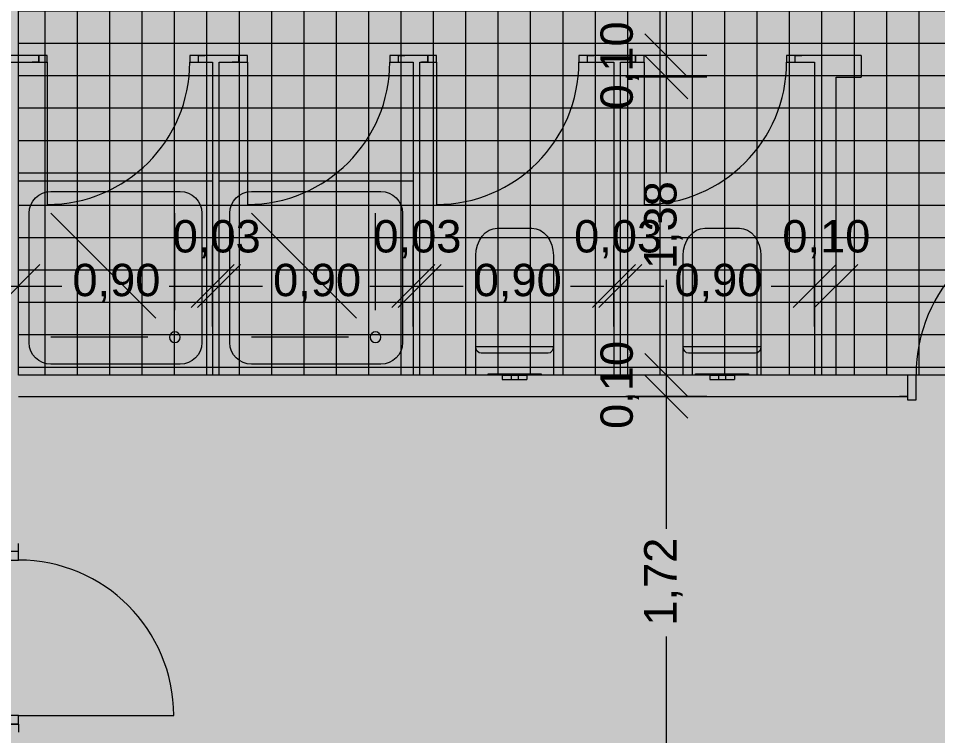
# Model space of a CAD drawing. Header units: millimetres. Extents: x 141848 to 1648660, y -465012 to -151356.
# Drawn here: x 185576 to 189836, y -193707 to -190385 of the extents above; entities that cross this region are included whole.
import ezdxf

# ---------------------------------------------------------------- set-up
doc = ezdxf.new("R2010")
doc.units = ezdxf.units.MM
doc.header["$MEASUREMENT"] = 0
for name, color, linetype in [('Cotations - 1_100', 7, 'Continuous'), ('Intérieur - Mobilier', 7, 'Continuous'), ('Portes ARCHICAD', 7, 'Continuous'), ('Sols_ Dalles', 7, 'Continuous'), ('Structure - Murs extérieurs', 7, 'Continuous')]:
    doc.layers.add(name, color=color, linetype=linetype)
doc.styles.add('STYLE_GENERE_2', font='')
doc.styles.get('STYLE_GENERE_2').set_extended_font_data('Arial')
doc.dimstyles.new('STYLE_GENERE__4', dxfattribs={"dimtxt": 150, "dimasz": 190, "dimexe": 0.18, "dimexo": 0.0625, "dimgap": 0, "dimtad": 0, "dimtih": 1, "dimtoh": 1, "dimlfac": 0.001, "dimzin": 0, "dimdsep": 46, "dimtxsty": 'STYLE_GENERE_2', "dimblk": 'ARROWHEAD_6', "dimblk1": 'ARROWHEAD_6', "dimblk2": 'ARROWHEAD_6', "dimcen": 0.09, "dimse1": 1, "dimse2": 1, "dimclrd": 7, "dimclre": 7, "dimclrt": 7, "dimazin": 0, "dimtfac": 1, "dimtdec": 4, "dimtmove": 0, "dimatfit": 3, "dimfxl": 0, "dimtolj": 1, "dimtzin": 0, "dimarcsym": 0})
doc.dimstyles.new('STYLE_GENERE__7', dxfattribs={"dimtxt": 150, "dimasz": 190, "dimexe": 0.18, "dimexo": 0.0625, "dimgap": 0, "dimtad": 0, "dimlfac": 0.001, "dimzin": 0, "dimdsep": 46, "dimtxsty": 'STYLE_GENERE_2', "dimblk": 'ARROWHEAD_6', "dimblk1": 'ARROWHEAD_6', "dimblk2": 'ARROWHEAD_6', "dimcen": 0.09, "dimse1": 1, "dimse2": 1, "dimclrd": 7, "dimclre": 7, "dimclrt": 7, "dimazin": 0, "dimtfac": 1, "dimtdec": 4, "dimtmove": 0, "dimatfit": 3, "dimfxl": 0, "dimtolj": 1, "dimtzin": 0, "dimarcsym": 0})

# ---------------------------------------------------------------- blocks, each defined once
blk = doc.blocks.new('Douche rectangulaire 25_2')
at = {"layer": 'Intérieur - Mobilier', "color": 7, "linetype": 'Continuous', "lineweight": 5}
for p, q in [((750, 850), (150, 850)), ((50, 750), (50, 150)), ((175, 300), (175, 750)), ((263.4, 263.4), (750, 750)), ((850, 150), (850, 750)), ((300, 175), (750, 175)), ((150, 50), (750, 50))]:
    blk.add_line(p, q, dxfattribs=at)
at = {"layer": 'Intérieur - Mobilier', "color": 7, "linetype": 'Continuous', "lineweight": 5, "flags": 128}
blk.add_lwpolyline([(900, 0), (900, 900), (0, 900), (0, 0)], close=True, dxfattribs=at)
at = {"layer": 'Intérieur - Mobilier', "color": 7, "linetype": 'Continuous', "lineweight": 5}
blk.add_circle((175, 175), 25, dxfattribs=at)
for centre, start, end in [((150, 750), 90, 180), ((750, 750), 0, 90), ((150, 150), 180, 270), ((750, 150), 270, 0)]:
    blk.add_arc(centre, 100, start, end, dxfattribs=at)
blk = doc.blocks.new('Dalle_24_2', base_point=(177875.5, -216895.6))
at = {"layer": 'Sols_ Dalles', "linetype": 'Continuous', "lineweight": 0, "true_color": 0x3f3f3f}
blk.add_hatch(color=250, dxfattribs=at).paths.add_polyline_path([(177875.5, -216895.6), (177875.5, -231395.6), (185576, -231395.6), (185576, -216895.6), (195375, -216895.6), (195375, -205895.6), (185576, -205895.6), (185576, -188410.6), (177875.5, -188410.6), (177875.5, -205895.6)])
blk = doc.blocks.new('Dalle_25_2', base_point=(185576, -200380.6))
at = {"layer": 'Sols_ Dalles', "linetype": 'Continuous', "lineweight": 0, "true_color": 0x3f3f3f}
blk.add_hatch(color=250, dxfattribs=at).paths.add_polyline_path([(185576, -200380.6), (191976, -200380.6), (191976, -188410.6), (185576, -188410.6)])
blk = doc.blocks.new('Porte 25_6')
at = {"layer": 'Portes ARCHICAD', "color": 251, "linetype": 'Continuous', "lineweight": 5, "true_color": 0x5f5f5f}
for p, q in [((360, 0), (360, 720)), ((-400, 0), (-437, 0)), ((-400, 0), (-437, 0)), ((-360, 0), (-400, 0)), ((-400, 0), (-400, -115)), ((-400, 0), (-400, -115)), ((-400, 0), (-400, -115)), ((-360, -115), (-360, 0)), ((400, 0), (360, 0)), ((360, 0), (360, -115)), ((400, -115), (400, 0)), ((400, 0), (400, -115)), ((400, 0), (400, -115)), ((400, 0), (437, 0)), ((400, 0), (437, 0)), ((-400, -115), (-360, -115)), ((-400, -115), (-400, -280)), ((-400, -115), (-400, -280)), ((360, -115), (400, -115)), ((400, -115), (400, -280)), ((400, -115), (400, -280)), ((-400, -280), (-437, -280)), ((-400, -280), (-437, -280)), ((400, -280), (437, -280)), ((400, -280), (437, -280))]:
    blk.add_line(p, q, dxfattribs=at)
blk.add_arc((360, 0), 720, 90, 180, dxfattribs=at)
blk = doc.blocks.new('Mur_99_2', base_point=(185576, -188434))
at = {"layer": 'Portes ARCHICAD', "color": 251, "linetype": 'Continuous', "lineweight": 5, "true_color": 0x5f5f5f, "zscale": 1000, "rotation": 270}
blk.add_blockref('Porte 25_6', (185576, -193254.2), dxfattribs=at)
blk = doc.blocks.new('Porte 25_7')
at = {"layer": 'Portes ARCHICAD', "color": 251, "linetype": 'Continuous', "lineweight": 5, "true_color": 0x5f5f5f}
for p, q in [((360, 0), (360, 720)), ((-400, 0), (-437, 0)), ((-400, 0), (-437, 0)), ((-360, 0), (-400, 0)), ((-400, 0), (-400, -115)), ((-400, 0), (-400, -100)), ((-400, 0), (-400, -100)), ((-360, -115), (-360, 0)), ((400, 0), (360, 0)), ((360, 0), (360, -115)), ((400, -115), (400, 0)), ((400, 0), (400, -100)), ((400, 0), (400, -100)), ((400, 0), (437, 0)), ((400, 0), (437, 0)), ((-400, -100), (-437, -100)), ((-400, -100), (-437, -100)), ((-400, -115), (-360, -115)), ((360, -115), (400, -115)), ((400, -100), (437, -100)), ((400, -100), (437, -100))]:
    blk.add_line(p, q, dxfattribs=at)
blk.add_arc((360, 0), 720, 90, 180, dxfattribs=at)
blk = doc.blocks.new('Mur_118_2', base_point=(191976, -192137))
at = {"layer": 'Structure - Murs extérieurs', "color": 7, "linetype": 'Continuous', "lineweight": 5}
for p, q in [((189696, -192037), (189659, -192037)), ((189696, -192037), (189696, -192137)), ((189696, -192137), (189659, -192137))]:
    blk.add_line(p, q, dxfattribs=at)
at = {"layer": 'Structure - Murs extérieurs', "color": 7, "linetype": 'Continuous', "lineweight": 5, "flags": 128}
for points in [[(186476, -192037), (185576, -192037)], [(187406, -192037), (186506, -192037)], [(188336, -192037), (187436, -192037)], [(189266, -192037), (188366, -192037)], [(189696, -192037), (189366, -192037)], [(185576, -192137), (189696, -192137)]]:
    blk.add_lwpolyline(points, dxfattribs=at)
at = {"layer": 'Portes ARCHICAD', "color": 251, "linetype": 'Continuous', "lineweight": 5, "true_color": 0x5f5f5f, "zscale": 1000, "rotation": 7.006208292305103e-06}
blk.add_blockref('Porte 25_7', (190096, -192037), dxfattribs=at)
blk = doc.blocks.new('Ouverture porte simple_2')
at = {"layer": 'Portes ARCHICAD', "color": 251, "linetype": 'Continuous', "lineweight": 5, "true_color": 0x5f5f5f}
for p, q in [((-400, 0), (-400, 100)), ((400, 0), (400, 100))]:
    blk.add_line(p, q, dxfattribs=at)
blk = doc.blocks.new('Mur_119_2', base_point=(191716.7, -190557))
at = {"layer": 'Structure - Murs extérieurs', "color": 7, "linetype": 'Continuous', "lineweight": 5}
for p, q in [((189481.9, -190557), (189481.9, -190657)), ((190281.9, -190557), (190281.9, -190657))]:
    blk.add_line(p, q, dxfattribs=at)
at = {"layer": 'Structure - Murs extérieurs', "color": 7, "linetype": 'Continuous', "lineweight": 5, "flags": 128}
for points in [[(189481.9, -190557), (189266, -190557)], [(189266, -190587), (189266, -190657)], [(191716.7, -190557), (190281.9, -190557)], [(189366, -190657), (189481.9, -190657)], [(190281.9, -190657), (191716.7, -190657)]]:
    blk.add_lwpolyline(points, dxfattribs=at)
at = {"layer": 'Portes ARCHICAD', "color": 251, "linetype": 'Continuous', "lineweight": 5, "true_color": 0x5f5f5f, "zscale": 1000, "rotation": 180.0000070062086}
blk.add_blockref('Ouverture porte simple_2', (189881.9, -190557), dxfattribs=at)
blk = doc.blocks.new('Mur_120_2', base_point=(188336, -192137))
at = {"layer": 'Structure - Murs extérieurs', "color": 7, "linetype": 'Continuous', "lineweight": 5, "flags": 128}
for points in [[(188336, -190587), (188336, -192037)], [(188366, -192037), (188366, -190587)]]:
    blk.add_lwpolyline(points, dxfattribs=at)
blk = doc.blocks.new('Mur_121_2', base_point=(186476, -192137))
at = {"layer": 'Structure - Murs extérieurs', "color": 7, "linetype": 'Continuous', "lineweight": 5, "flags": 128}
for points in [[(186476, -190587), (186476, -192037)], [(186506, -192037), (186506, -190587)]]:
    blk.add_lwpolyline(points, dxfattribs=at)
blk = doc.blocks.new('Mur_123_2', base_point=(187406, -192137))
at = {"layer": 'Structure - Murs extérieurs', "color": 7, "linetype": 'Continuous', "lineweight": 5, "flags": 128}
for points in [[(187406, -190587), (187406, -192037)], [(187436, -192037), (187436, -190587)]]:
    blk.add_lwpolyline(points, dxfattribs=at)
blk = doc.blocks.new('Porte 25_8')
at = {"layer": 'Portes ARCHICAD', "color": 251, "linetype": 'Continuous', "lineweight": 5, "true_color": 0x5f5f5f}
for p, q in [((330, 0), (330, 660)), ((-370, 0), (-400, 0)), ((-370, 0), (-400, 0)), ((-330, 0), (-370, 0)), ((-370, 0), (-370, -30)), ((-370, 0), (-370, -30)), ((-370, 0), (-370, -30)), ((-330, -30), (-330, 0)), ((370, 0), (330, 0)), ((330, 0), (330, -30)), ((370, -30), (370, 0)), ((370, 0), (370, -30)), ((370, 0), (370, -30)), ((370, 0), (400, 0)), ((370, 0), (400, 0)), ((-370, -30), (-400, -30)), ((-370, -30), (-400, -30)), ((-370, -30), (-330, -30)), ((330, -30), (370, -30)), ((370, -30), (400, -30)), ((370, -30), (400, -30))]:
    blk.add_line(p, q, dxfattribs=at)
blk.add_arc((330, 0), 660, 90, 180, dxfattribs=at)
blk = doc.blocks.new('Mur_126_2', base_point=(189266, -190587))
at = {"layer": 'Structure - Murs extérieurs', "color": 7, "linetype": 'Continuous', "lineweight": 5}
for p, q in [((185670.1, -190557), (185640.1, -190557)), ((185670.1, -190587), (185640.1, -190587)), ((185670.1, -190587), (185670.1, -190557)), ((186410.1, -190557), (186440.1, -190557)), ((186410.1, -190587), (186410.1, -190557)), ((186410.1, -190587), (186440.1, -190587)), ((186597.3, -190557), (186567.3, -190557)), ((186597.3, -190587), (186567.3, -190587)), ((186597.3, -190587), (186597.3, -190557)), ((187337.3, -190557), (187367.3, -190557)), ((187337.3, -190587), (187337.3, -190557)), ((187337.3, -190587), (187367.3, -190587)), ((187473.5, -190557), (187443.5, -190557)), ((187473.5, -190587), (187443.5, -190587)), ((187473.5, -190587), (187473.5, -190557)), ((188213.5, -190557), (188243.5, -190557)), ((188213.5, -190587), (188213.5, -190557)), ((188213.5, -190587), (188243.5, -190587)), ((188436.3, -190557), (188406.3, -190557)), ((188436.3, -190587), (188406.3, -190587)), ((188436.3, -190587), (188436.3, -190557)), ((189176.3, -190557), (189206.3, -190557)), ((189176.3, -190587), (189176.3, -190557)), ((189176.3, -190587), (189206.3, -190587))]:
    blk.add_line(p, q, dxfattribs=at)
at = {"layer": 'Structure - Murs extérieurs', "color": 7, "linetype": 'Continuous', "lineweight": 5, "flags": 128}
for points in [[(185670.1, -190557), (185476, -190557)], [(185476, -190587), (185670.1, -190587)], [(186597.3, -190557), (186410.1, -190557)], [(186410.1, -190587), (186476, -190587)], [(186506, -190587), (186597.3, -190587)], [(187473.5, -190557), (187337.3, -190557)], [(187337.3, -190587), (187406, -190587)], [(187436, -190587), (187473.5, -190587)], [(188436.3, -190557), (188213.5, -190557)], [(188213.5, -190587), (188336, -190587)], [(188366, -190587), (188436.3, -190587)], [(189266, -190557), (189176.3, -190557)], [(189176.3, -190587), (189266, -190587)]]:
    blk.add_lwpolyline(points, dxfattribs=at)
at = {"layer": 'Portes ARCHICAD', "color": 251, "linetype": 'Continuous', "lineweight": 5, "true_color": 0x5f5f5f, "zscale": 1000, "rotation": 180.0000070062088}
for p in [(186040.1, -190587), (186967.3, -190587), (187843.5, -190587), (188806.3, -190587)]:
    blk.add_blockref('Porte 25_8', p, dxfattribs=at)
blk = doc.blocks.new('Mur_127_2', base_point=(189266, -192137))
at = {"layer": 'Structure - Murs extérieurs', "color": 7, "linetype": 'Continuous', "lineweight": 5, "flags": 128}
for points in [[(189266, -190657), (189266, -192037)], [(189366, -192037), (189366, -190657)]]:
    blk.add_lwpolyline(points, dxfattribs=at)
blk = doc.blocks.new('WC 25_2')
at = {"layer": 'Intérieur - Mobilier', "color": 253, "linetype": 'Continuous', "lineweight": 5, "true_color": 0x9f9f9f}
for p, q in [((-57, 20), (-40.3, 20)), ((-57, 0), (-57, 20)), ((-40.3, 20), (-16, 20)), ((-16, 20), (-11.3, 20)), ((-16, 0), (-16, 20)), ((-11.3, 20), (0, 20)), ((0, 20), (11.3, 20)), ((0, 0), (11.3, 0)), ((11.3, 20), (16, 20)), ((11.3, 0), (16, 0)), ((16, 0), (16, 20)), ((16, 20), (40.3, 20)), ((16, 0), (40.3, 0)), ((40.3, 20), (57, 20)), ((40.3, 0), (57, 0)), ((57, 0), (57, 20)), ((-57, 0), (-40.3, 0)), ((-40.3, 0), (-16, 0)), ((-16, 0), (-11.3, 0)), ((-11.3, 0), (0, 0)), ((0, -100.7), (-155, -100.7)), ((155, -100.7), (0, -100.7)), ((-180, -132.2), (180, -132.2))]:
    blk.add_line(p, q, dxfattribs=at)
at = {"layer": 'Intérieur - Mobilier', "color": 253, "linetype": 'Continuous', "lineweight": 5, "true_color": 0x9f9f9f, "flags": 128}
for points in [[(80, -680), (99.5, -677.6), (118.3, -670.4), (135.6, -658.8), (150.7, -643.1), (163.1, -624), (172.4, -602.3), (178.1, -578.6), (180, -554.1), (180, 0), (-180, 0), (-180, -554.1), (-178.1, -578.6), (-172.4, -602.3), (-163.1, -624), (-150.7, -643.1), (-135.6, -658.8), (-118.3, -670.4), (-99.5, -677.6), (-80, -680)], [(123, 0), (-123, 0), (-123, -5), (123, -5)]]:
    blk.add_lwpolyline(points, close=True, dxfattribs=at)
at = {"layer": 'Intérieur - Mobilier', "color": 253, "linetype": 'Continuous', "lineweight": 5, "true_color": 0x9f9f9f}
for centre, start_param, end_param in [((-155, -132.2), 0, 1.570796), ((155, -132.2), 4.712389, 6.283185)]:
    blk.add_ellipse(centre, major_axis=(0, 31.5), ratio=0.794118, start_param=start_param, end_param=end_param, dxfattribs=at)
blk = doc.blocks.new('*D458')
at = {"layer": 'Cotations - 1_100', "color": 7, "linetype": 'Continuous', "lineweight": 5}
for p, q in [((185576, -191812.1), (185576, -191437.1)), ((185676, -191524.6), (185476, -191724.6)), ((186376, -191724.6), (186576, -191524.6)), ((186606, -191524.6), (186406, -191724.6)), ((185426, -191624.6), (185576, -191624.6)), ((185576, -191624.6), (185776.7, -191624.6)), ((186275.3, -191624.6), (186476, -191624.6))]:
    blk.add_line(p, q, dxfattribs=at)
at = {"layer": 'Cotations - 1_100', "color": 7, "lineweight": 5, "char_height": 150, "attachment_point": 7, "rotation": 0, "style": 'STYLE_GENERE_2'}
for s, insert in [('\\A1;{\\pql;\\fArial|b0|i0|c0|p38;0,03}', (186291.5, -191497.1)), ('\\A1;{\\pql;\\fArial|b0|i0|c0|p38;0,90}', (185826.5, -191699.6))]:
    blk.add_mtext(s, dxfattribs=dict(at, insert=insert))
blk = doc.blocks.new('ARROWHEAD_6')
at = {"color": 0, "linetype": 'Continuous', "lineweight": 0}
for p, q in [((-0.5, -0.5), (0.5, 0.5)), ((0, 0), (-1, 0))]:
    blk.add_line(p, q, dxfattribs=at)
blk = doc.blocks.new('*D459')
at = {"layer": 'Cotations - 1_100', "color": 7, "linetype": 'Continuous', "lineweight": 5}
for p, q in [((186476, -191812.1), (186476, -191437.1)), ((186376, -191724.6), (186576, -191524.6)), ((186606, -191524.6), (186406, -191724.6)), ((186275.3, -191624.6), (186476, -191624.6)), ((186476, -191624.6), (186506, -191624.6))]:
    blk.add_line(p, q, dxfattribs=at)
blk = doc.blocks.new('*D460')
at = {"layer": 'Cotations - 1_100', "color": 7, "linetype": 'Continuous', "lineweight": 5}
for p, q in [((186506, -191812.1), (186506, -191437.1)), ((186376, -191724.6), (186576, -191524.6)), ((186606, -191524.6), (186406, -191724.6)), ((187306, -191724.6), (187506, -191524.6)), ((187536, -191524.6), (187336, -191724.6)), ((186476, -191624.6), (186506, -191624.6)), ((186506, -191624.6), (186706.7, -191624.6)), ((187205.3, -191624.6), (187406, -191624.6))]:
    blk.add_line(p, q, dxfattribs=at)
at = {"layer": 'Cotations - 1_100', "color": 7, "lineweight": 5, "char_height": 150, "attachment_point": 7, "rotation": 0, "style": 'STYLE_GENERE_2'}
for s, insert in [('\\A1;{\\pql;\\fArial|b0|i0|c0|p38;0,03}', (187221.5, -191497.1)), ('\\A1;{\\pql;\\fArial|b0|i0|c0|p38;0,90}', (186756.5, -191699.6))]:
    blk.add_mtext(s, dxfattribs=dict(at, insert=insert))
blk = doc.blocks.new('*D461')
at = {"layer": 'Cotations - 1_100', "color": 7, "linetype": 'Continuous', "lineweight": 5}
for p, q in [((187406, -191812.1), (187406, -191437.1)), ((187306, -191724.6), (187506, -191524.6)), ((187536, -191524.6), (187336, -191724.6)), ((187205.3, -191624.6), (187406, -191624.6)), ((187406, -191624.6), (187436, -191624.6))]:
    blk.add_line(p, q, dxfattribs=at)
blk = doc.blocks.new('*D462')
at = {"layer": 'Cotations - 1_100', "color": 7, "linetype": 'Continuous', "lineweight": 5}
for p, q in [((187436, -191812.1), (187436, -191437.1)), ((187306, -191724.6), (187506, -191524.6)), ((187536, -191524.6), (187336, -191724.6)), ((188236, -191724.6), (188436, -191524.6)), ((188466, -191524.6), (188266, -191724.6)), ((187406, -191624.6), (187436, -191624.6)), ((187436, -191624.6), (187636.7, -191624.6)), ((188135.3, -191624.6), (188336, -191624.6))]:
    blk.add_line(p, q, dxfattribs=at)
at = {"layer": 'Cotations - 1_100', "color": 7, "lineweight": 5, "char_height": 150, "attachment_point": 7, "rotation": 0, "style": 'STYLE_GENERE_2'}
for s, insert in [('\\A1;{\\pql;\\fArial|b0|i0|c0|p38;0,03}', (188151.5, -191497.1)), ('\\A1;{\\pql;\\fArial|b0|i0|c0|p38;0,90}', (187686.5, -191699.6))]:
    blk.add_mtext(s, dxfattribs=dict(at, insert=insert))
blk = doc.blocks.new('*D463')
at = {"layer": 'Cotations - 1_100', "color": 7, "linetype": 'Continuous', "lineweight": 5}
for p, q in [((188336, -191812.1), (188336, -191437.1)), ((188236, -191724.6), (188436, -191524.6)), ((188466, -191524.6), (188266, -191724.6)), ((188135.3, -191624.6), (188336, -191624.6)), ((188336, -191624.6), (188366, -191624.6))]:
    blk.add_line(p, q, dxfattribs=at)
blk = doc.blocks.new('*D464')
at = {"layer": 'Cotations - 1_100', "color": 7, "linetype": 'Continuous', "lineweight": 5}
for p, q in [((188366, -191812.1), (188366, -191437.1)), ((188236, -191724.6), (188436, -191524.6)), ((188466, -191524.6), (188266, -191724.6)), ((189166, -191724.6), (189366, -191524.6)), ((189466, -191524.6), (189266, -191724.6)), ((188336, -191624.6), (188366, -191624.6)), ((188366, -191624.6), (188566.7, -191624.6)), ((189065.3, -191624.6), (189266, -191624.6))]:
    blk.add_line(p, q, dxfattribs=at)
at = {"layer": 'Cotations - 1_100', "color": 7, "lineweight": 5, "char_height": 150, "attachment_point": 7, "rotation": 0, "style": 'STYLE_GENERE_2'}
for s, insert in [('\\A1;{\\pql;\\fArial|b0|i0|c0|p38;0,10}', (189116.5, -191497.1)), ('\\A1;{\\pql;\\fArial|b0|i0|c0|p38;0,90}', (188616.5, -191699.6))]:
    blk.add_mtext(s, dxfattribs=dict(at, insert=insert))
blk = doc.blocks.new('*D465')
at = {"layer": 'Cotations - 1_100', "color": 7, "linetype": 'Continuous', "lineweight": 5}
for p, q in [((189266, -191812.1), (189266, -191437.1)), ((189366, -191812.1), (189366, -191437.1)), ((189166, -191724.6), (189366, -191524.6)), ((189466, -191524.6), (189266, -191724.6)), ((189065.3, -191624.6), (189266, -191624.6)), ((189266, -191624.6), (189366, -191624.6))]:
    blk.add_line(p, q, dxfattribs=at)
blk = doc.blocks.new('*D466')
at = {"layer": 'Cotations - 1_100', "color": 7, "linetype": 'Continuous', "lineweight": 5}
for p, q in [((189366, -191812.1), (189366, -191437.1)), ((191696, -191812.1), (191696, -191437.1)), ((189166, -191724.6), (189366, -191524.6)), ((189466, -191524.6), (189266, -191724.6)), ((191596, -191724.6), (191796, -191524.6)), ((189266, -191624.6), (189366, -191624.6)), ((189366, -191624.6), (190281.7, -191624.6)), ((190780.3, -191624.6), (191696, -191624.6)), ((191696, -191624.6), (191846, -191624.6))]:
    blk.add_line(p, q, dxfattribs=at)
at = {"layer": 'Cotations - 1_100', "color": 7, "lineweight": 5, "insert": (190331.5, -191699.6), "char_height": 150, "attachment_point": 7, "rotation": 0, "style": 'STYLE_GENERE_2'}
blk.add_mtext('\\A1;{\\pql;\\fArial|b0|i0|c0|p38;2,33}', dxfattribs=at)
blk = doc.blocks.new('*D539')
at = {"layer": 'Cotations - 1_100', "color": 7, "linetype": 'Continuous', "lineweight": 5}
for p, q in [((190829.1, -188310.6), (191029.1, -188510.6)), ((191116.6, -188410.6), (190741.6, -188410.6)), ((190929.1, -189234.5), (190929.1, -188410.6)), ((190929.1, -190557), (190929.1, -189733.1)), ((190829.1, -190457), (191029.1, -190657)), ((191116.6, -190557), (190741.6, -190557))]:
    blk.add_line(p, q, dxfattribs=at)
at = {"layer": 'Cotations - 1_100', "color": 7, "lineweight": 5, "char_height": 150, "attachment_point": 7, "rotation": 90, "style": 'STYLE_GENERE_2'}
for s, insert in [('\\A1;{\\pql;\\fArial|b0|i0|c0|p38;0,28}', (190801.6, -188470.1)), ('\\A1;{\\pql;\\fArial|b0|i0|c0|p38;2,15}', (191004.1, -189683.3))]:
    blk.add_mtext(s, dxfattribs=dict(at, insert=insert))
blk = doc.blocks.new('*D551')
at = {"layer": 'Cotations - 1_100', "color": 7, "linetype": 'Continuous', "lineweight": 5}
for p, q in [((188478.9, -191937), (188678.9, -192137)), ((188678.9, -192237), (188478.9, -192037)), ((188766.4, -192137), (188391.4, -192137)), ((188578.9, -192749.2), (188578.9, -192137)), ((188578.9, -193859.9), (188578.9, -193247.7)), ((188478.9, -193759.9), (188678.9, -193959.9)), ((188766.4, -193859.9), (188391.4, -193859.9))]:
    blk.add_line(p, q, dxfattribs=at)
at = {"layer": 'Cotations - 1_100', "color": 7, "lineweight": 5, "char_height": 150, "attachment_point": 7, "rotation": 90, "style": 'STYLE_GENERE_2'}
for s, insert in [('\\A1;{\\pql;\\fArial|b0|i0|c0|p38;0,10}', (188451.4, -192286.6)), ('\\A1;{\\pql;\\fArial|b0|i0|c0|p38;1,72}', (188653.9, -193198))]:
    blk.add_mtext(s, dxfattribs=dict(at, insert=insert))
blk = doc.blocks.new('*D552')
at = {"layer": 'Cotations - 1_100', "color": 7, "linetype": 'Continuous', "lineweight": 5}
for p, q in [((188478.9, -191937), (188678.9, -192137)), ((188766.4, -192037), (188391.4, -192037)), ((188678.9, -192237), (188478.9, -192037)), ((188578.9, -192137), (188578.9, -192037)), ((188766.4, -192137), (188391.4, -192137))]:
    blk.add_line(p, q, dxfattribs=at)
blk = doc.blocks.new('*D553')
at = {"layer": 'Cotations - 1_100', "color": 7, "linetype": 'Continuous', "lineweight": 5}
for p, q in [((188678.9, -190757), (188478.9, -190557)), ((188766.4, -190657), (188391.4, -190657)), ((188578.9, -191097.7), (188578.9, -190657)), ((188578.9, -192037), (188578.9, -191596.3)), ((188478.9, -191937), (188678.9, -192137)), ((188766.4, -192037), (188391.4, -192037)), ((188678.9, -192237), (188478.9, -192037))]:
    blk.add_line(p, q, dxfattribs=at)
at = {"layer": 'Cotations - 1_100', "color": 7, "lineweight": 5, "char_height": 150, "attachment_point": 7, "rotation": 90, "style": 'STYLE_GENERE_2'}
for s, insert in [('\\A1;{\\pql;\\fArial|b0|i0|c0|p38;0,10}', (188451.4, -190806.6)), ('\\A1;{\\pql;\\fArial|b0|i0|c0|p38;1,38}', (188653.9, -191546.6))]:
    blk.add_mtext(s, dxfattribs=dict(at, insert=insert))
blk = doc.blocks.new('*D554')
at = {"layer": 'Cotations - 1_100', "color": 7, "linetype": 'Continuous', "lineweight": 5}
for p, q in [((188478.9, -190457), (188678.9, -190657)), ((188766.4, -190557), (188391.4, -190557)), ((188678.9, -190757), (188478.9, -190557)), ((188578.9, -190657), (188578.9, -190557)), ((188766.4, -190657), (188391.4, -190657))]:
    blk.add_line(p, q, dxfattribs=at)
blk = doc.blocks.new('*D555')
at = {"layer": 'Cotations - 1_100', "color": 7, "linetype": 'Continuous', "lineweight": 5}
for p, q in [((188578.9, -188410.6), (188578.9, -188260.6)), ((188678.9, -188510.6), (188478.9, -188310.6)), ((188766.4, -188410.6), (188391.4, -188410.6)), ((188578.9, -189234.5), (188578.9, -188410.6)), ((188578.9, -190557), (188578.9, -189733.1)), ((188478.9, -190457), (188678.9, -190657)), ((188766.4, -190557), (188391.4, -190557))]:
    blk.add_line(p, q, dxfattribs=at)
at = {"layer": 'Cotations - 1_100', "color": 7, "lineweight": 5, "insert": (188653.9, -189683.3), "char_height": 150, "attachment_point": 7, "rotation": 90, "style": 'STYLE_GENERE_2'}
blk.add_mtext('\\A1;{\\pql;\\fArial|b0|i0|c0|p38;2,15}', dxfattribs=at)

msp = doc.modelspace()

# ---------------------------------------------------------------- hatches: boundary and pattern name
at = {"linetype": 'Continuous', "lineweight": 5}
h = msp.add_hatch(dxfattribs=at)
h.set_pattern_fill('Carrelage_15x15_0002', color=255, style=0, pattern_type=2)
h.set_pattern_definition([(0, (0, 0), (0, 150), []), (90, (0, 0), (-150, 0), [])])
h.paths.add_polyline_path([(191716.726, -192037.03), (185576.034, -192037.03), (185576.034, -188410.571), (191716.726, -188410.571)])

# ---------------------------------------------------------------- linework, layer by layer
at = {"color": 7, "linetype": 'Continuous', "lineweight": 5, "flags": 128}
msp.add_lwpolyline([(191716.726, -192037.03), (185576.034, -192037.03), (185576.034, -188410.571), (191716.726, -188410.571)], close=True, dxfattribs=at)

# ---------------------------------------------------------------- block references
at = {"color": 7, "lineweight": 5}
msp.add_blockref('Mur_99_2', (185576.034, -188433.997), dxfattribs=at)
at = {"layer": 'Intérieur - Mobilier', "color": 7, "linetype": 'Continuous', "lineweight": 5, "xscale": -1, "zscale": 1000}
for name, p, rotation in [('Douche rectangulaire 25_2', (186476.034, -192037.03), 7.006208597638424e-06), ('Douche rectangulaire 25_2', (187406.034, -192037.03), 7.006208597638424e-06), ('WC 25_2', (187875.477, -192037.03), 180.0000070062086), ('WC 25_2', (188837.195, -192037.03), 180.0000070062086)]:
    msp.add_blockref(name, p, dxfattribs=dict(at, rotation=rotation))
at = {"layer": 'Sols_ Dalles', "color": 250, "linetype": 'Continuous', "lineweight": 5, "true_color": 0x1f1f1f}
for name, p in [('Dalle_24_2', (177875.542, -216895.57)), ('Dalle_25_2', (185576.034, -200380.57))]:
    msp.add_blockref(name, p, dxfattribs=at)
at = {"layer": 'Structure - Murs extérieurs', "color": 7, "lineweight": 5}
for name, p in [('Mur_126_2', (189266.034, -190587.03)), ('Mur_121_2', (186476.034, -192137.03)), ('Mur_123_2', (187406.034, -192137.03)), ('Mur_120_2', (188336.034, -192137.03)), ('Mur_119_2', (191716.726, -190557.03)), ('Mur_127_2', (189266.034, -192137.03)), ('Mur_118_2', (191976.034, -192137.03))]:
    msp.add_blockref(name, p, dxfattribs=at)

# ---------------------------------------------------------------- dimensions: what is measured, and where the dimension line sits
at = {"layer": 'Cotations - 1_100', "color": 7, "linetype": 'Continuous', "lineweight": 5}
for base, p1, p2, angle, dimstyle, picture, middle, turn in [((190929.106, -188410.571), (191716.726, -190557.03), (188776.034, -188410.571), 90, 'STYLE_GENERE__7', '*D539', (190929.106, -189488.52), 90), ((188578.922, -188410.571), (189481.882, -190557.03), (189836.034, -188410.571), 90, 'STYLE_GENERE__7', '*D555', (188578.922, -189488.52), 90), ((188578.922, -190657.03), (189017.195, -192037.03), (189481.882, -190657.03), 90, 'STYLE_GENERE__7', '*D553', (188578.922, -191351.75), 90), ((188578.922, -190557.03), (189481.882, -190657.03), (189481.882, -190557.03), 90, 'STYLE_GENERE__7', '*D554', (188376.422, -190611.75), 90), ((186476.034, -191624.611), (185576.034, -192037.03), (186476.034, -191312.03), 0.000007, 'STYLE_GENERE__4', '*D458', (186021.314, -191624.611), 0.000007), ((186506.034, -191624.611), (186476.034, -191312.03), (186506.034, -191312.03), 0.000007, 'STYLE_GENERE__4', '*D459', (186486.314, -191422.111), 0.000007), ((187406.034, -191624.61), (186506.034, -191312.03), (187406.034, -191312.03), 0.000007, 'STYLE_GENERE__4', '*D460', (186951.314, -191624.611), 0.000007), ((187436.034, -191624.61), (187406.034, -191312.03), (187436.034, -191312.03), 0.000007, 'STYLE_GENERE__4', '*D461', (187416.314, -191422.11), 0.000007), ((188336.034, -191624.61), (187436.034, -191312.03), (188336.034, -191312.03), 0.000007, 'STYLE_GENERE__4', '*D462', (187881.314, -191624.61), 0.000007), ((188366.034, -191624.61), (188336.034, -191312.03), (188366.034, -191312.03), 0.000007, 'STYLE_GENERE__4', '*D463', (188346.314, -191422.11), 0.000007), ((189266.034, -191624.61), (188366.034, -191312.03), (189266.034, -191297.03), 0.000007, 'STYLE_GENERE__4', '*D464', (188811.314, -191624.61), 0.000007), ((189366.034, -191624.61), (189266.034, -191297.03), (189366.034, -191347.03), 0.000007, 'STYLE_GENERE__4', '*D465', (189311.314, -191422.11), 0.000007), ((191696.034, -191624.61), (189366.034, -191347.03), (191696.034, -192037.03), 0.000007, 'STYLE_GENERE__4', '*D466', (190526.314, -191624.61), 0.000007), ((188578.922, -192137.03), (187902.313, -193859.878), (189266.034, -192137.03), 90, 'STYLE_GENERE__7', '*D551', (188578.922, -193003.174), 90), ((188578.922, -192037.03), (189266.034, -192137.03), (189017.195, -192037.03), 90, 'STYLE_GENERE__7', '*D552', (188376.422, -192091.75), 90)]:
    dim = msp.add_linear_dim(base=base, p1=p1, p2=p2, angle=angle, dimstyle=dimstyle, dxfattribs=at)
    dim.commit()
    dim.dimension.update_dxf_attribs({"geometry": picture, "text_midpoint": middle, "dimtype": 160, "text_rotation": turn})

doc.saveas('drawing.dxf')
